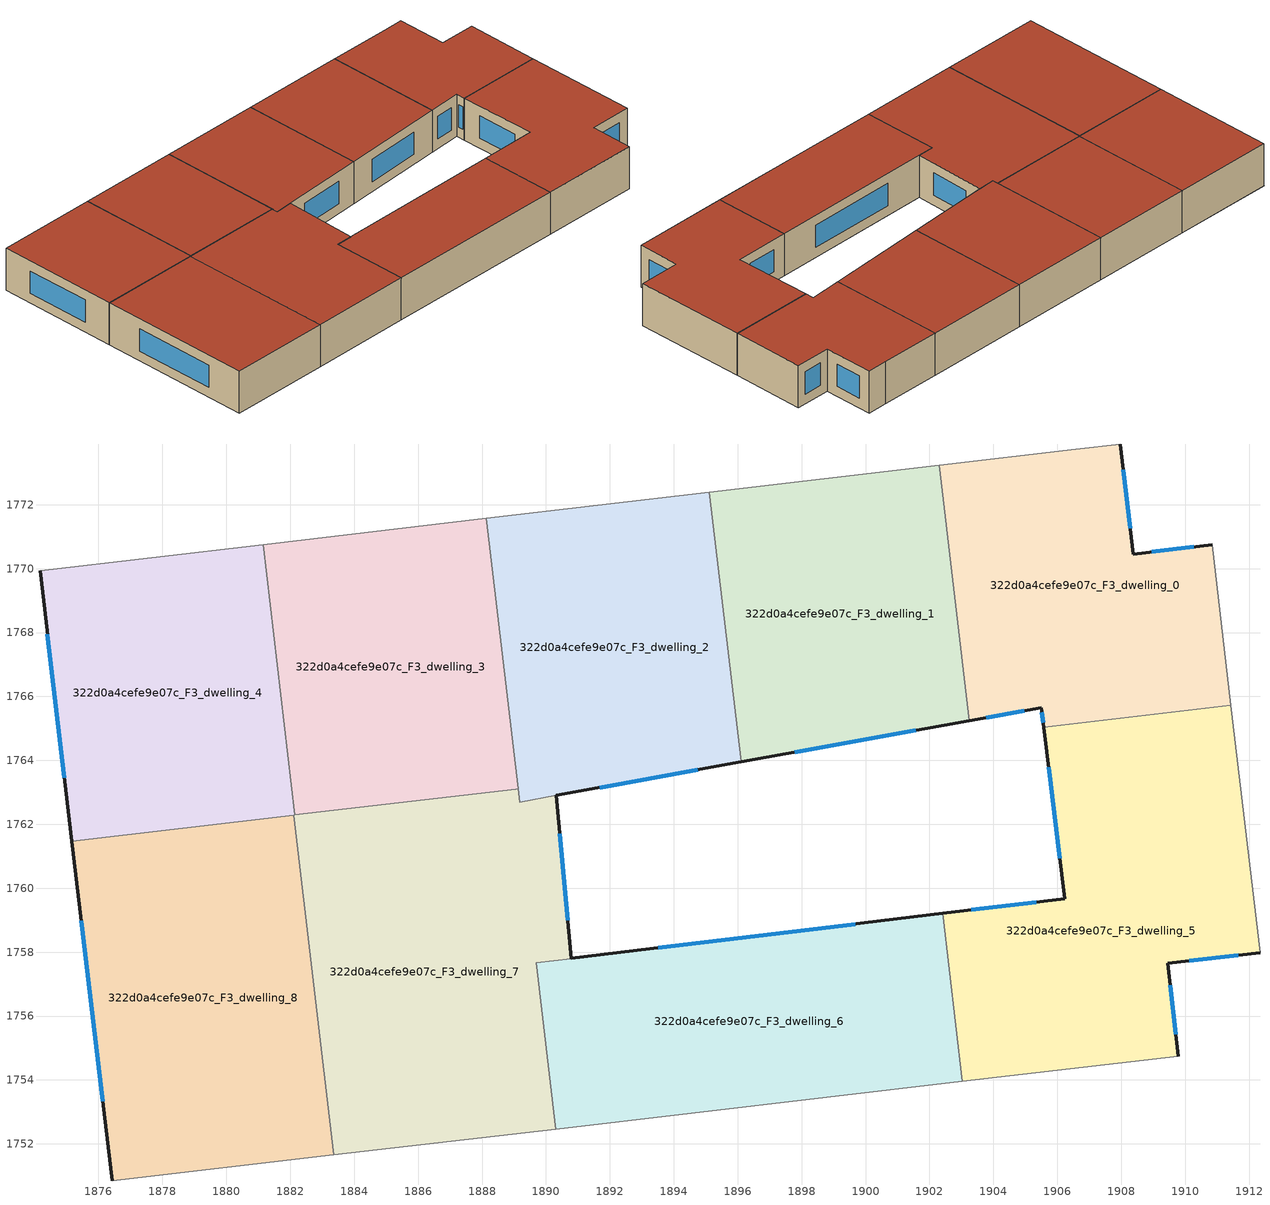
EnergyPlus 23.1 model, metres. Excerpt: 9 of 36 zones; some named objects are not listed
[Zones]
322d0a4cefe9e07c_F3_dwelling_0
 floor to 322d0a4cefe9e07c_F2_dwelling_0 (EU_floor_Construction): 1910.84,1770.75 1911.43,1765.73 1905.58,1765.04 1905.5,1765.65 1903.24,1765.25 1902.31,1773.23 1906.58,1773.73 1907.97,1773.9 1908.38,1770.45 z9
 wall outside (EU_wall_Construction): 1903.24,1765.25 1905.5,1765.65 1905.58,1765.04 / 1910.84,1770.75 1908.38,1770.45 1907.97,1773.9 z9:12
 wall adiabatic (EU_wall_Construction): 1907.97,1773.9 1906.58,1773.73 1902.31,1773.23 / 1911.43,1765.73 1910.84,1770.75 z9:12
 wall to 322d0a4cefe9e07c_F3_dwelling_1 (EU_wall_Construction): 1902.31,1773.23 1903.25,1765.25 z9:12
 wall to 322d0a4cefe9e07c_F3_dwelling_5 (EU_wall_Construction): 1905.58,1765.04 1911.43,1765.73 z9:12
 window (EU_Window_Construction): 1905.52,1765.51 1905.56,1765.18 / 1903.77,1765.34 1904.97,1765.56 / 1908.28,1771.26 1908.07,1773.09 / 1910.26,1770.68 1908.96,1770.52 z9.7:11.3
 roof outside (EU_roof_Construction): 1911.43,1765.73 1910.84,1770.75 1908.38,1770.45 1907.97,1773.9 1906.58,1773.73 1902.31,1773.23 1903.24,1765.25 1905.5,1765.65 1905.58,1765.04 z12
322d0a4cefe9e07c_F3_dwelling_1
 floor to 322d0a4cefe9e07c_F2_dwelling_1 (EU_floor_Construction): 1902.31,1773.23 1903.24,1765.25 1896.11,1763.95 1895.12,1772.39 z9
 wall outside (EU_wall_Construction): 1896.11,1763.95 1903.24,1765.25 z9:12
 wall adiabatic (EU_wall_Construction): 1902.31,1773.23 1895.12,1772.39 z9:12
 wall to 322d0a4cefe9e07c_F3_dwelling_2 (EU_wall_Construction): 1895.12,1772.39 1896.11,1763.95 z9:12
 window (EU_Window_Construction): 1897.78,1764.26 1901.57,1764.94 z9.7:11.3
 roof outside (EU_roof_Construction): 1903.24,1765.25 1902.31,1773.23 1895.12,1772.39 1896.11,1763.95 z12
322d0a4cefe9e07c_F3_dwelling_2
 floor to 322d0a4cefe9e07c_F2_dwelling_2 (EU_floor_Construction): 1895.12,1772.39 1896.11,1763.95 1889.18,1762.7 1888.13,1771.57 z9
 wall outside (EU_wall_Construction): 1890.32,1762.9 1896.11,1763.95 z9:12
 wall adiabatic (EU_wall_Construction): 1895.12,1772.39 1888.14,1771.57 z9:12
 wall to 322d0a4cefe9e07c_F3_dwelling_7 (EU_wall_Construction): 1889.13,1763.11 1889.18,1762.7 1890.32,1762.9 z9:12
 wall to 322d0a4cefe9e07c_F3_dwelling_3 (EU_wall_Construction): 1888.14,1771.57 1889.13,1763.12 z9:12
 window (EU_Window_Construction): 1891.68,1763.15 1894.75,1763.71 z9.7:11.3
 roof outside (EU_roof_Construction): 1896.11,1763.95 1895.12,1772.39 1888.13,1771.57 1889.18,1762.7 z12
322d0a4cefe9e07c_F3_dwelling_3
 floor to 322d0a4cefe9e07c_F2_dwelling_3 (EU_floor_Construction): 1888.13,1771.57 1889.13,1763.12 1882.15,1762.29 1881.15,1770.75 z9
 wall adiabatic (EU_wall_Construction): 1888.14,1771.57 1881.15,1770.75 z9:12
 wall to 322d0a4cefe9e07c_F3_dwelling_4 (EU_wall_Construction): 1881.15,1770.75 1882.15,1762.29 z9:12
 wall to 322d0a4cefe9e07c_F3_dwelling_7 (EU_wall_Construction): 1882.15,1762.29 1889.05,1763.1 1889.13,1763.11 z9:12
 roof outside (EU_roof_Construction): 1889.13,1763.11 1888.13,1771.57 1881.15,1770.75 1882.15,1762.29 z12
322d0a4cefe9e07c_F3_dwelling_4
 floor to 322d0a4cefe9e07c_F2_dwelling_4 (EU_floor_Construction): 1881.15,1770.75 1882.15,1762.29 1875.17,1761.47 1874.17,1769.93 z9
 wall outside (EU_wall_Construction): 1874.17,1769.93 1875.17,1761.47 z9:12
 wall adiabatic (EU_wall_Construction): 1881.15,1770.75 1874.17,1769.93 z9:12
 wall to 322d0a4cefe9e07c_F3_dwelling_8 (EU_wall_Construction): 1875.17,1761.47 1882.11,1762.29 z9:12
 wall to 322d0a4cefe9e07c_F3_dwelling_7 (EU_wall_Construction): 1882.11,1762.29 1882.15,1762.29 z9:12
 window (EU_Window_Construction): 1874.4,1767.95 1874.93,1763.46 z9.7:11.3
 roof outside (EU_roof_Construction): 1882.15,1762.29 1881.15,1770.75 1874.17,1769.93 1875.17,1761.47 z12
322d0a4cefe9e07c_F3_dwelling_5
 floor to 322d0a4cefe9e07c_F2_dwelling_5 (EU_floor_Construction): 1911.43,1765.73 1912.34,1757.99 1909.45,1757.65 1909.79,1754.75 1903.03,1753.96 1902.41,1759.21 1906.23,1759.67 1905.58,1765.04 z9
 wall outside (EU_wall_Construction): 1905.58,1765.04 1906.23,1759.67 1902.41,1759.21 / 1909.79,1754.75 1909.45,1757.65 1912.34,1757.99 z9:12
 wall adiabatic (EU_wall_Construction): 1912.34,1757.99 1911.43,1765.73 / 1903.03,1753.96 1909.79,1754.75 z9:12
 wall to 322d0a4cefe9e07c_F3_dwelling_6 (EU_wall_Construction): 1902.41,1759.21 1903.03,1753.96 z9:12
 window (EU_Window_Construction): 1905.34,1759.57 1903.31,1759.32 / 1905.73,1763.78 1906.08,1760.93 / 1910.13,1757.73 1911.66,1757.91 / 1909.71,1755.43 1909.53,1756.97 z9.7:11.3
 roof outside (EU_roof_Construction): 1909.79,1754.75 1909.45,1757.65 1912.34,1757.99 1911.43,1765.73 1905.58,1765.04 1906.23,1759.67 1902.41,1759.21 1903.03,1753.96 z12
322d0a4cefe9e07c_F3_dwelling_6
 floor to 322d0a4cefe9e07c_F2_dwelling_6 (EU_floor_Construction): 1902.41,1759.21 1903.03,1753.96 1890.3,1752.47 1889.69,1757.66 z9
 wall outside (EU_wall_Construction): 1902.41,1759.21 1890.79,1757.8 z9:12
 wall adiabatic (EU_wall_Construction): 1890.3,1752.47 1903.03,1753.96 z9:12
 wall to 322d0a4cefe9e07c_F3_dwelling_7 (EU_wall_Construction): 1890.79,1757.8 1889.69,1757.67 / 1889.69,1757.66 1890.3,1752.47 z9:12
 window (EU_Window_Construction): 1899.68,1758.88 1893.52,1758.13 z9.7:11.3
 roof outside (EU_roof_Construction): 1903.03,1753.96 1902.41,1759.21 1889.69,1757.67 1890.3,1752.47 z12
322d0a4cefe9e07c_F3_dwelling_7
 floor to 322d0a4cefe9e07c_F2_dwelling_7 (EU_floor_Construction): 1890.32,1762.9 1890.79,1757.8 1889.69,1757.67 1890.3,1752.47 1883.36,1751.65 1882.11,1762.29 1889.05,1763.1 1889.13,1763.11 1889.18,1762.7 z9
 wall outside (EU_wall_Construction): 1890.79,1757.8 1890.33,1762.9 z9:12
 wall adiabatic (EU_wall_Construction): 1883.36,1751.65 1890.3,1752.47 z9:12
 wall to 322d0a4cefe9e07c_F3_dwelling_8 (EU_wall_Construction): 1882.11,1762.29 1883.36,1751.65 z9:12
 window (EU_Window_Construction): 1890.68,1759 1890.43,1761.71 z9.7:11.3
 roof outside (EU_roof_Construction): 1890.3,1752.47 1889.69,1757.67 1890.79,1757.8 1890.33,1762.9 1889.18,1762.7 1889.13,1763.11 1889.05,1763.1 1882.11,1762.29 1883.36,1751.65 z12
322d0a4cefe9e07c_F3_dwelling_8
 floor to 322d0a4cefe9e07c_F2_dwelling_8 (EU_floor_Construction): 1882.11,1762.29 1883.36,1751.65 1876.42,1750.84 1875.17,1761.47 z9
 wall outside (EU_wall_Construction): 1875.17,1761.47 1876.42,1750.84 z9:12
 wall adiabatic (EU_wall_Construction): 1876.42,1750.84 1883.36,1751.65 z9:12
 window (EU_Window_Construction): 1875.46,1758.98 1876.13,1753.34 z9.7:11.3
 roof outside (EU_roof_Construction): 1883.36,1751.65 1882.11,1762.29 1875.17,1761.47 1876.42,1750.84 z12
[Building]
EU S2 Campaign: North Axis=0; Terrain=City; Solar Distribution=FullExterior
[Site:Location]
Budapest.Ferenc.Liszt.Intl.AP: Latitude=47.437; Longitude=19.256; Time Zone=1; Elevation=185
[SizingPeriod:WeatherFileDays]
AnnualSizingPeriod: Begin Month=1; Begin Day of Month=1; End Month=12; End Day of Month=31; Day of Week for Start Day=Monday; Use Weather File Daylight Saving Period=No; Use Weather File Rain and Snow Indicators=No
[MATERIAL]
EU_InternalMass_Material: Roughness=MediumRough; Thickness=0.1; Conductivity=1; Density=1800; Specific Heat=900; Thermal Absorptance=0.9; Solar Absorptance=0.7; Visible Absorptance=0.7
[MATERIAL:NOMASS] Roughness=MediumRough; Thermal Absorptance=0.9; Solar Absorptance=0.7; Visible Absorptance=0.7
Name | Thermal Resistance
EU_wall_NoMass | 0.832559
EU_roof_NoMass | 1.39638
EU_floor_NoMass | 0.872794
[WINDOWMATERIAL:SIMPLEGLAZINGSYSTEM]
EU_Window_SimpleGlazing: UFactor=2.79869; Solar Heat Gain Coefficient=0.75; Visible Transmittance=0.75
[CONSTRUCTION]
EU_wall_Construction: EU_wall_NoMass
EU_roof_Construction: EU_roof_NoMass
EU_floor_Construction: EU_floor_NoMass
EU_Window_Construction: EU_Window_SimpleGlazing
EU_InternalMass_Construction: EU_InternalMass_Material
[ZONE] Type=1; Multiplier=1; Ceiling Height=autocalculate; Floor Area=autocalculate; Part of Total Floor Area=Yes
Name | Volume
322d0a4cefe9e07c_F3_dwelling_0 | 179.61
322d0a4cefe9e07c_F3_dwelling_1 | 179.581
322d0a4cefe9e07c_F3_dwelling_2 | 183.771
322d0a4cefe9e07c_F3_dwelling_3 | 179.544
322d0a4cefe9e07c_F3_dwelling_4 | 179.599
322d0a4cefe9e07c_F3_dwelling_5 | 224.482
322d0a4cefe9e07c_F3_dwelling_6 | 202.224
322d0a4cefe9e07c_F3_dwelling_7 | 242.461
322d0a4cefe9e07c_F3_dwelling_8 | 224.464
[INTERNALMASS] Construction=EU_InternalMass_Construction
Name | Zone or ZoneList | Surface Area
322d0a4cefe9e07c_F3_dwelling_0_EU_InternalMass | 322d0a4cefe9e07c_F3_dwelling_0 | 59.8701
322d0a4cefe9e07c_F3_dwelling_1_EU_InternalMass | 322d0a4cefe9e07c_F3_dwelling_1 | 59.8603
322d0a4cefe9e07c_F3_dwelling_2_EU_InternalMass | 322d0a4cefe9e07c_F3_dwelling_2 | 61.2575
322d0a4cefe9e07c_F3_dwelling_3_EU_InternalMass | 322d0a4cefe9e07c_F3_dwelling_3 | 59.8677
322d0a4cefe9e07c_F3_dwelling_4_EU_InternalMass | 322d0a4cefe9e07c_F3_dwelling_4 | 59.8664
322d0a4cefe9e07c_F3_dwelling_5_EU_InternalMass | 322d0a4cefe9e07c_F3_dwelling_5 | 74.8275
322d0a4cefe9e07c_F3_dwelling_6_EU_InternalMass | 322d0a4cefe9e07c_F3_dwelling_6 | 67.4466
322d0a4cefe9e07c_F3_dwelling_7_EU_InternalMass | 322d0a4cefe9e07c_F3_dwelling_7 | 80.8201
322d0a4cefe9e07c_F3_dwelling_8_EU_InternalMass | 322d0a4cefe9e07c_F3_dwelling_8 | 74.8211
[OTHEREQUIPMENT] Fuel Type=Electricity; Design Level Calculation Method=Watts/Area; Power per Zone Floor Area=1; Fraction Latent=0; Fraction Radiant=0; Fraction Lost=0; Carbon Dioxide Generation Rate=0; EndUse Subcategory=EU_Step8_InternalGains
Name | Zone or ZoneList or Space or SpaceList | Schedule
EU_Step8_InternalGain_322d0a4cefe9e07c_F3_dwelling_0_f000 | 322d0a4cefe9e07c_F3_dwelling_0 | EU_Step8_GainSchedule_322d0a4cefe9e07c_F3_dwelling_0_f000
EU_Step8_InternalGain_322d0a4cefe9e07c_F3_dwelling_1_f000 | 322d0a4cefe9e07c_F3_dwelling_1 | EU_Step8_GainSchedule_322d0a4cefe9e07c_F3_dwelling_1_f000
EU_Step8_InternalGain_322d0a4cefe9e07c_F3_dwelling_2_f000 | 322d0a4cefe9e07c_F3_dwelling_2 | EU_Step8_GainSchedule_322d0a4cefe9e07c_F3_dwelling_2_f000
EU_Step8_InternalGain_322d0a4cefe9e07c_F3_dwelling_3_f000 | 322d0a4cefe9e07c_F3_dwelling_3 | EU_Step8_GainSchedule_322d0a4cefe9e07c_F3_dwelling_3_f000
EU_Step8_InternalGain_322d0a4cefe9e07c_F3_dwelling_4_f000 | 322d0a4cefe9e07c_F3_dwelling_4 | EU_Step8_GainSchedule_322d0a4cefe9e07c_F3_dwelling_4_f000
EU_Step8_InternalGain_322d0a4cefe9e07c_F3_dwelling_5_f000 | 322d0a4cefe9e07c_F3_dwelling_5 | EU_Step8_GainSchedule_322d0a4cefe9e07c_F3_dwelling_5_f000
EU_Step8_InternalGain_322d0a4cefe9e07c_F3_dwelling_6_f000 | 322d0a4cefe9e07c_F3_dwelling_6 | EU_Step8_GainSchedule_322d0a4cefe9e07c_F3_dwelling_6_f000
EU_Step8_InternalGain_322d0a4cefe9e07c_F3_dwelling_7_f000 | 322d0a4cefe9e07c_F3_dwelling_7 | EU_Step8_GainSchedule_322d0a4cefe9e07c_F3_dwelling_7_f000
EU_Step8_InternalGain_322d0a4cefe9e07c_F3_dwelling_8_f000 | 322d0a4cefe9e07c_F3_dwelling_8 | EU_Step8_GainSchedule_322d0a4cefe9e07c_F3_dwelling_8_f000
[ZONEVENTILATION:DESIGNFLOWRATE] Schedule=EU_AlwaysOn; Design Flow Rate Calculation Method=AirChanges/Hour; Air Changes per Hour=0.475469; Ventilation Type=Natural; Fan Pressure Rise=0; Fan Total Efficiency=1; Constant Term Coefficient=1; Temperature Term Coefficient=0; Velocity Term Coefficient=0; Velocity Squared Term Coefficient=0; Minimum Indoor Temperature=-100; Maximum Indoor Temperature=100; Delta Temperature=-100; Minimum Outdoor Temperature=-100; Maximum Outdoor Temperature=100; Maximum Wind Speed=40
Name | Zone or ZoneList or Space or SpaceList
EU_ConstantAir_322d0a4cefe9e07c_F3_dwelling_0 | 322d0a4cefe9e07c_F3_dwelling_0
EU_ConstantAir_322d0a4cefe9e07c_F3_dwelling_1 | 322d0a4cefe9e07c_F3_dwelling_1
EU_ConstantAir_322d0a4cefe9e07c_F3_dwelling_2 | 322d0a4cefe9e07c_F3_dwelling_2
EU_ConstantAir_322d0a4cefe9e07c_F3_dwelling_3 | 322d0a4cefe9e07c_F3_dwelling_3
EU_ConstantAir_322d0a4cefe9e07c_F3_dwelling_4 | 322d0a4cefe9e07c_F3_dwelling_4
EU_ConstantAir_322d0a4cefe9e07c_F3_dwelling_5 | 322d0a4cefe9e07c_F3_dwelling_5
EU_ConstantAir_322d0a4cefe9e07c_F3_dwelling_6 | 322d0a4cefe9e07c_F3_dwelling_6
EU_ConstantAir_322d0a4cefe9e07c_F3_dwelling_7 | 322d0a4cefe9e07c_F3_dwelling_7
EU_ConstantAir_322d0a4cefe9e07c_F3_dwelling_8 | 322d0a4cefe9e07c_F3_dwelling_8
[HVACTEMPLATE:ZONE:IDEALLOADSAIRSYSTEM] System Availability Schedule=EU_AlwaysOn; Maximum Heating Supply Air Temperature=50; Minimum Cooling Supply Air Temperature=13; Maximum Heating Supply Air Humidity Ratio=0.0156; Minimum Cooling Supply Air Humidity Ratio=0.0077; Heating Limit=NoLimit; Cooling Limit=NoLimit; Heating Availability Schedule=EU_AlwaysOn; Cooling Availability Schedule=EU_CoolingOff; Dehumidification Control Type=ConstantSensibleHeatRatio; Cooling Sensible Heat Ratio=0.7; Dehumidification Setpoint=60; Humidification Control Type=None; Humidification Setpoint=30; Outdoor Air Method=None; Outdoor Air Flow Rate per Person=0.00944; Outdoor Air Flow Rate per Zone Floor Area=0; Outdoor Air Flow Rate per Zone=0; Demand Controlled Ventilation Type=None; Outdoor Air Economizer Type=NoEconomizer; Heat Recovery Type=None; Sensible Heat Recovery Effectiveness=0.7; Latent Heat Recovery Effectiveness=0.65
Name | Template Thermostat
322d0a4cefe9e07c_F3_dwelling_0 | EU_HeatOnly_322d0a4cefe9e07c_F3_dwelling_0
322d0a4cefe9e07c_F3_dwelling_1 | EU_HeatOnly_322d0a4cefe9e07c_F3_dwelling_1
322d0a4cefe9e07c_F3_dwelling_2 | EU_HeatOnly_322d0a4cefe9e07c_F3_dwelling_2
322d0a4cefe9e07c_F3_dwelling_3 | EU_HeatOnly_322d0a4cefe9e07c_F3_dwelling_3
322d0a4cefe9e07c_F3_dwelling_4 | EU_HeatOnly_322d0a4cefe9e07c_F3_dwelling_4
322d0a4cefe9e07c_F3_dwelling_5 | EU_HeatOnly_322d0a4cefe9e07c_F3_dwelling_5
322d0a4cefe9e07c_F3_dwelling_6 | EU_HeatOnly_322d0a4cefe9e07c_F3_dwelling_6
322d0a4cefe9e07c_F3_dwelling_7 | EU_HeatOnly_322d0a4cefe9e07c_F3_dwelling_7
322d0a4cefe9e07c_F3_dwelling_8 | EU_HeatOnly_322d0a4cefe9e07c_F3_dwelling_8
[SIZING:ZONE] Zone Cooling Design Supply Air Temperature Input Method=SupplyAirTemperature; Zone Cooling Design Supply Air Temperature=13; Zone Heating Design Supply Air Temperature Input Method=SupplyAirTemperature; Zone Heating Design Supply Air Temperature=50; Zone Cooling Design Supply Air Humidity Ratio=0.008; Zone Heating Design Supply Air Humidity Ratio=0.008; Cooling Design Air Flow Method=DesignDay; Cooling Design Air Flow Rate=0; Cooling Minimum Air Flow per Zone Floor Area=0.000762; Cooling Minimum Air Flow=0; Cooling Minimum Air Flow Fraction=0.2; Heating Design Air Flow Method=DesignDay; Heating Design Air Flow Rate=0; Heating Maximum Air Flow per Zone Floor Area=0.002032; Heating Maximum Air Flow=0.141576; Heating Maximum Air Flow Fraction=0.3; Account for Dedicated Outdoor Air System=No; Dedicated Outdoor Air System Control Strategy=NeutralSupplyAir; Dedicated Outdoor Air Low Setpoint Temperature for Design=autosize; Dedicated Outdoor Air High Setpoint Temperature for Design=autosize; Zone Load Sizing Method=Sensible Load Only No Latent Load; Zone Latent Cooling Design Supply Air Humidity Ratio Input Method=HumidityRatioDifference; Zone Cooling Design Supply Air Humidity Ratio Difference=0.005; Zone Latent Heating Design Supply Air Humidity Ratio Input Method=HumidityRatioDifference; Zone Humidification Design Supply Air Humidity Ratio Difference=0.005
322d0a4cefe9e07c_F3_dwelling_0; 322d0a4cefe9e07c_F3_dwelling_1; 322d0a4cefe9e07c_F3_dwelling_2; 322d0a4cefe9e07c_F3_dwelling_3; 322d0a4cefe9e07c_F3_dwelling_4; 322d0a4cefe9e07c_F3_dwelling_5; 322d0a4cefe9e07c_F3_dwelling_6; 322d0a4cefe9e07c_F3_dwelling_7; 322d0a4cefe9e07c_F3_dwelling_8
[SCHEDULE:CONSTANT]
Name | Hourly Value
EU_AlwaysOn | 1
EU_CoolingOff | 0
[SCHEDULE:FILE] Column Number=1; Rows to Skip at Top=0; Number of Hours of Data=8760; Column Separator=Comma; Interpolate to Timestep=No; Minutes per Item=60; Adjust Schedule for Daylight Savings=Yes
Name | File
EU_Step8_GainSchedule_322d0a4cefe9e07c_F3_dwelling_0_f000 | ../../schedules/322d0a4cefe9e07c/322d0a4cefe9e07c_F3_dwelling_0_f000_gain.csv
EU_Step8_GainSchedule_322d0a4cefe9e07c_F3_dwelling_1_f000 | ../../schedules/322d0a4cefe9e07c/322d0a4cefe9e07c_F3_dwelling_1_f000_gain.csv
EU_Step8_GainSchedule_322d0a4cefe9e07c_F3_dwelling_2_f000 | ../../schedules/322d0a4cefe9e07c/322d0a4cefe9e07c_F3_dwelling_2_f000_gain.csv
EU_Step8_GainSchedule_322d0a4cefe9e07c_F3_dwelling_3_f000 | ../../schedules/322d0a4cefe9e07c/322d0a4cefe9e07c_F3_dwelling_3_f000_gain.csv
EU_Step8_GainSchedule_322d0a4cefe9e07c_F3_dwelling_4_f000 | ../../schedules/322d0a4cefe9e07c/322d0a4cefe9e07c_F3_dwelling_4_f000_gain.csv
EU_Step8_GainSchedule_322d0a4cefe9e07c_F3_dwelling_5_f000 | ../../schedules/322d0a4cefe9e07c/322d0a4cefe9e07c_F3_dwelling_5_f000_gain.csv
EU_Step8_GainSchedule_322d0a4cefe9e07c_F3_dwelling_6_f000 | ../../schedules/322d0a4cefe9e07c/322d0a4cefe9e07c_F3_dwelling_6_f000_gain.csv
EU_Step8_GainSchedule_322d0a4cefe9e07c_F3_dwelling_7_f000 | ../../schedules/322d0a4cefe9e07c/322d0a4cefe9e07c_F3_dwelling_7_f000_gain.csv
EU_Step8_GainSchedule_322d0a4cefe9e07c_F3_dwelling_8_f000 | ../../schedules/322d0a4cefe9e07c/322d0a4cefe9e07c_F3_dwelling_8_f000_gain.csv
